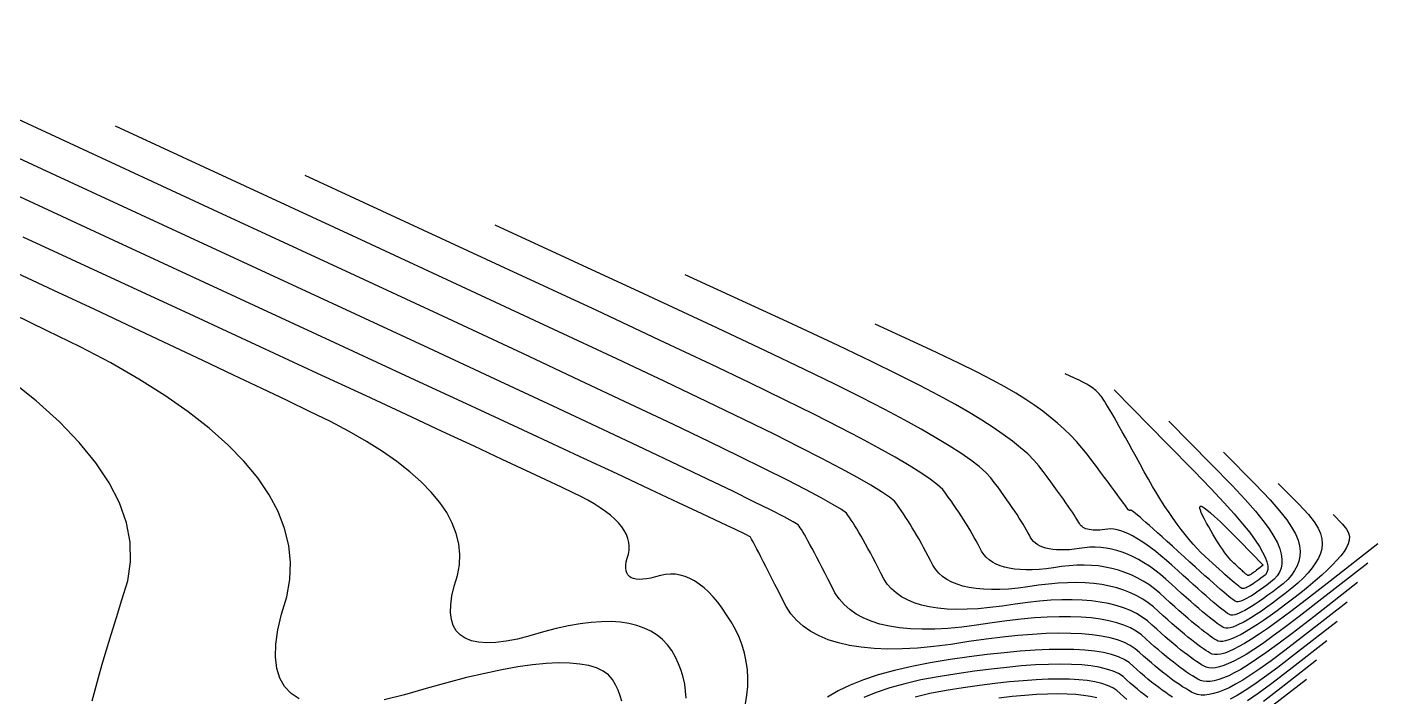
# Model space of a CAD drawing. Header units: inches. Extents: x 1412622.3 to 1412714.6, y 4931530.8 to 4931588.5.
# Drawn here: x 1412683.55 to 1412714.64, y 4931559.84 to 4931575.26 of the extents above; entities that cross this region are included whole.
import ezdxf

# ---------------------------------------------------------------- set-up
doc = ezdxf.new("R2010")
doc.units = ezdxf.units.IN
doc.header["$MEASUREMENT"] = 0

msp = doc.modelspace()

# ---------------------------------------------------------------- linework, layer by layer
for points in [[(1412714.174, 4931562.472), (1412713.167, 4931561.687), (1412712.666, 4931561.301), (1412712.336, 4931561.053), (1412712.064, 4931560.855), (1412711.851, 4931560.708), (1412711.659, 4931560.582), (1412711.488, 4931560.477), (1412711.338, 4931560.394), (1412711.21, 4931560.331), (1412711.09, 4931560.281), (1412710.979, 4931560.242), (1412710.877, 4931560.215), (1412710.783, 4931560.199), (1412710.699, 4931560.195), (1412710.623, 4931560.203), (1412710.556, 4931560.222), (1412710.498, 4931560.253), (1412710.437, 4931560.287), (1412710.374, 4931560.326), (1412710.307, 4931560.368), (1412710.238, 4931560.415), (1412710.167, 4931560.465), (1412710.092, 4931560.519), (1412710.015, 4931560.577), (1412709.935, 4931560.639), (1412709.853, 4931560.704), (1412709.767, 4931560.774), (1412709.679, 4931560.847), (1412709.589, 4931560.924), (1412709.495, 4931561.005), (1412709.399, 4931561.09), (1412709.3, 4931561.179), (1412709.199, 4931561.272), (1412709.081, 4931561.355), (1412708.948, 4931561.429), (1412708.798, 4931561.494), (1412708.633, 4931561.549), (1412708.452, 4931561.596), (1412708.255, 4931561.633), (1412708.042, 4931561.66), (1412707.813, 4931561.679), (1412707.568, 4931561.688), (1412707.307, 4931561.688), (1412707.03, 4931561.678), (1412706.737, 4931561.659), (1412706.429, 4931561.631), (1412706.104, 4931561.594), (1412705.763, 4931561.547), (1412705.407, 4931561.492), (1412705.068, 4931561.449), (1412704.746, 4931561.419), (1412704.442, 4931561.403), (1412704.155, 4931561.4), (1412703.885, 4931561.41), (1412703.633, 4931561.434), (1412703.398, 4931561.47), (1412703.181, 4931561.52), (1412702.981, 4931561.583), (1412702.798, 4931561.66), (1412702.633, 4931561.749), (1412702.485, 4931561.852), (1412702.354, 4931561.968), (1412702.241, 4931562.097), (1412702.145, 4931562.239), (1412702.067, 4931562.395), (1412701.992, 4931562.543), (1412701.921, 4931562.682), (1412701.853, 4931562.814), (1412701.789, 4931562.938), (1412701.729, 4931563.053), (1412701.672, 4931563.161), (1412701.619, 4931563.261), (1412701.569, 4931563.353), (1412701.523, 4931563.437), (1412701.48, 4931563.512), (1412701.442, 4931563.58), (1412701.406, 4931563.64), (1412701.375, 4931563.692), (1412701.347, 4931563.736), (1412701.322, 4931563.772), (1412701.301, 4931563.8), (1412701.187, 4931563.871), (1412700.979, 4931563.983), (1412700.677, 4931564.138), (1412700.282, 4931564.334), (1412699.792, 4931564.573), (1412699.21, 4931564.854), (1412698.533, 4931565.178), (1412697.763, 4931565.543), (1412696.805, 4931565.995), (1412695.657, 4931566.532), (1412694.321, 4931567.156), (1412692.797, 4931567.866), (1412690.799, 4931568.794), (1412688.328, 4931569.939), (1412684.528, 4931571.698), (1412676.837, 4931575.256)], [(1412714.409, 4931562.917), (1412713.355, 4931562.096), (1412712.832, 4931561.691), (1412712.487, 4931561.431), (1412712.204, 4931561.223), (1412711.983, 4931561.067), (1412711.785, 4931560.934), (1412711.609, 4931560.822), (1412711.457, 4931560.733), (1412711.327, 4931560.665), (1412711.207, 4931560.609), (1412711.097, 4931560.566), (1412710.996, 4931560.534), (1412710.906, 4931560.513), (1412710.825, 4931560.505), (1412710.754, 4931560.509), (1412710.693, 4931560.524), (1412710.641, 4931560.551), (1412710.586, 4931560.583), (1412710.528, 4931560.619), (1412710.466, 4931560.66), (1412710.4, 4931560.705), (1412710.331, 4931560.754), (1412710.259, 4931560.808), (1412710.183, 4931560.866), (1412710.103, 4931560.929), (1412710.02, 4931560.997), (1412709.933, 4931561.068), (1412709.843, 4931561.144), (1412709.75, 4931561.225), (1412709.652, 4931561.31), (1412709.552, 4931561.399), (1412709.447, 4931561.493), (1412709.339, 4931561.592), (1412709.22, 4931561.681), (1412709.088, 4931561.761), (1412708.945, 4931561.832), (1412708.789, 4931561.894), (1412708.622, 4931561.947), (1412708.443, 4931561.991), (1412708.252, 4931562.026), (1412708.049, 4931562.052), (1412707.834, 4931562.069), (1412707.607, 4931562.077), (1412707.369, 4931562.075), (1412707.118, 4931562.065), (1412706.856, 4931562.045), (1412706.582, 4931562.017), (1412706.296, 4931561.979), (1412705.998, 4931561.932), (1412705.714, 4931561.897), (1412705.445, 4931561.872), (1412705.191, 4931561.858), (1412704.951, 4931561.856), (1412704.725, 4931561.864), (1412704.515, 4931561.884), (1412704.318, 4931561.915), (1412704.136, 4931561.956), (1412703.969, 4931562.009), (1412703.816, 4931562.073), (1412703.678, 4931562.148), (1412703.555, 4931562.234), (1412703.445, 4931562.33), (1412703.351, 4931562.438), (1412703.271, 4931562.558), (1412703.205, 4931562.688), (1412703.141, 4931562.813), (1412703.079, 4931562.932), (1412703.019, 4931563.047), (1412702.961, 4931563.157), (1412702.905, 4931563.261), (1412702.851, 4931563.36), (1412702.798, 4931563.455), (1412702.748, 4931563.544), (1412702.699, 4931563.628), (1412702.652, 4931563.707), (1412702.607, 4931563.78), (1412702.564, 4931563.849), (1412702.522, 4931563.912), (1412702.483, 4931563.971), (1412702.445, 4931564.024), (1412702.41, 4931564.072), (1412702.294, 4931564.155), (1412702.1, 4931564.273), (1412701.825, 4931564.425), (1412701.471, 4931564.613), (1412701.038, 4931564.835), (1412700.525, 4931565.092), (1412699.933, 4931565.384), (1412699.261, 4931565.711), (1412698.427, 4931566.11), (1412697.433, 4931566.582), (1412696.277, 4931567.126), (1412694.96, 4931567.744), (1412693.236, 4931568.547), (1412691.105, 4931569.537), (1412687.833, 4931571.053), (1412681.209, 4931574.116)], [(1412714.645, 4931563.363), (1412713.543, 4931562.504), (1412712.997, 4931562.082), (1412712.638, 4931561.809), (1412712.344, 4931561.591), (1412712.115, 4931561.427), (1412711.911, 4931561.286), (1412711.731, 4931561.168), (1412711.575, 4931561.072), (1412711.444, 4931560.999), (1412711.324, 4931560.938), (1412711.214, 4931560.889), (1412711.116, 4931560.852), (1412711.028, 4931560.828), (1412710.951, 4931560.815), (1412710.885, 4931560.815), (1412710.829, 4931560.826), (1412710.785, 4931560.85), (1412710.736, 4931560.879), (1412710.682, 4931560.912), (1412710.625, 4931560.951), (1412710.563, 4931560.995), (1412710.496, 4931561.043), (1412710.426, 4931561.097), (1412710.351, 4931561.156), (1412710.271, 4931561.22), (1412710.188, 4931561.289), (1412710.1, 4931561.363), (1412710.007, 4931561.442), (1412709.91, 4931561.526), (1412709.809, 4931561.615), (1412709.704, 4931561.709), (1412709.594, 4931561.808), (1412709.48, 4931561.912), (1412709.358, 4931562.007), (1412709.229, 4931562.093), (1412709.091, 4931562.171), (1412708.946, 4931562.24), (1412708.792, 4931562.299), (1412708.631, 4931562.35), (1412708.462, 4931562.392), (1412708.285, 4931562.426), (1412708.101, 4931562.45), (1412707.908, 4931562.466), (1412707.708, 4931562.472), (1412707.5, 4931562.47), (1412707.284, 4931562.459), (1412707.06, 4931562.439), (1412706.828, 4931562.411), (1412706.588, 4931562.373), (1412706.36, 4931562.344), (1412706.144, 4931562.325), (1412705.94, 4931562.314), (1412705.747, 4931562.312), (1412705.566, 4931562.318), (1412705.396, 4931562.334), (1412705.238, 4931562.359), (1412705.092, 4931562.392), (1412704.958, 4931562.435), (1412704.835, 4931562.486), (1412704.724, 4931562.546), (1412704.624, 4931562.615), (1412704.536, 4931562.693), (1412704.46, 4931562.78), (1412704.396, 4931562.876), (1412704.343, 4931562.98), (1412704.291, 4931563.083), (1412704.238, 4931563.183), (1412704.186, 4931563.28), (1412704.134, 4931563.376), (1412704.082, 4931563.469), (1412704.03, 4931563.56), (1412703.978, 4931563.649), (1412703.926, 4931563.735), (1412703.875, 4931563.819), (1412703.823, 4931563.901), (1412703.772, 4931563.98), (1412703.721, 4931564.058), (1412703.67, 4931564.133), (1412703.619, 4931564.205), (1412703.568, 4931564.276), (1412703.518, 4931564.344), (1412703.402, 4931564.44), (1412703.22, 4931564.563), (1412702.973, 4931564.713), (1412702.661, 4931564.891), (1412702.283, 4931565.097), (1412701.84, 4931565.33), (1412701.332, 4931565.59), (1412700.758, 4931565.878), (1412700.05, 4931566.225), (1412699.208, 4931566.631), (1412698.232, 4931567.097), (1412697.122, 4931567.621), (1412695.673, 4931568.3), (1412693.883, 4931569.134), (1412691.137, 4931570.407), (1412685.582, 4931572.977)], [(1412713.938, 4931562.026), (1412712.979, 4931561.278), (1412712.501, 4931560.911), (1412712.185, 4931560.675), (1412711.924, 4931560.487), (1412711.719, 4931560.348), (1412711.533, 4931560.23), (1412711.366, 4931560.132), (1412711.219, 4931560.054), (1412711.092, 4931559.998), (1412710.973, 4931559.953), (1412710.861, 4931559.919), (1412710.757, 4931559.896), (1412710.661, 4931559.885), (1412710.573, 4931559.885), (1412710.492, 4931559.897), (1412710.42, 4931559.92), (1412710.355, 4931559.954), (1412710.288, 4931559.992), (1412710.219, 4931560.033), (1412710.149, 4931560.077), (1412710.076, 4931560.125), (1412710.002, 4931560.176), (1412709.925, 4931560.23), (1412709.847, 4931560.287), (1412709.767, 4931560.348), (1412709.685, 4931560.412), (1412709.601, 4931560.479), (1412709.515, 4931560.55), (1412709.428, 4931560.623), (1412709.338, 4931560.7), (1412709.246, 4931560.781), (1412709.153, 4931560.865), (1412709.058, 4931560.951), (1412708.942, 4931561.029), (1412708.807, 4931561.097), (1412708.652, 4931561.155), (1412708.477, 4931561.204), (1412708.282, 4931561.244), (1412708.066, 4931561.274), (1412707.831, 4931561.294), (1412707.576, 4931561.305), (1412707.301, 4931561.307), (1412707.006, 4931561.299), (1412706.691, 4931561.281), (1412706.356, 4931561.254), (1412706.001, 4931561.217), (1412705.626, 4931561.171), (1412705.231, 4931561.116), (1412704.816, 4931561.051), (1412704.422, 4931561.001), (1412704.047, 4931560.967), (1412703.693, 4931560.948), (1412703.359, 4931560.944), (1412703.045, 4931560.956), (1412702.752, 4931560.984), (1412702.478, 4931561.026), (1412702.225, 4931561.084), (1412701.992, 4931561.158), (1412701.78, 4931561.247), (1412701.587, 4931561.351), (1412701.415, 4931561.47), (1412701.263, 4931561.605), (1412701.131, 4931561.756), (1412701.02, 4931561.921), (1412700.929, 4931562.102), (1412700.843, 4931562.273), (1412700.762, 4931562.432), (1412700.687, 4931562.581), (1412700.617, 4931562.719), (1412700.552, 4931562.846), (1412700.493, 4931562.962), (1412700.439, 4931563.067), (1412700.39, 4931563.162), (1412700.347, 4931563.245), (1412700.309, 4931563.318), (1412700.276, 4931563.38), (1412700.249, 4931563.432), (1412700.227, 4931563.472), (1412700.211, 4931563.502), (1412700.199, 4931563.521), (1412700.193, 4931563.529), (1412700.08, 4931563.586), (1412699.858, 4931563.693), (1412699.529, 4931563.85), (1412699.092, 4931564.056), (1412698.547, 4931564.312), (1412697.894, 4931564.617), (1412697.134, 4931564.972), (1412696.266, 4931565.376), (1412695.182, 4931565.88), (1412693.882, 4931566.483), (1412692.366, 4931567.186), (1412690.634, 4931567.988), (1412688.362, 4931569.04), (1412685.55, 4931570.342), (1412681.224, 4931572.344)], [(1412713.61, 4931564.039), (1412713.825, 4931563.821), (1412713.92, 4931563.704), (1412713.965, 4931563.615), (1412713.986, 4931563.531), (1412713.981, 4931563.451), (1412713.959, 4931563.367), (1412713.919, 4931563.279), (1412713.863, 4931563.187), (1412713.789, 4931563.092), (1412713.701, 4931562.989), (1412713.598, 4931562.88), (1412713.48, 4931562.765), (1412713.349, 4931562.643), (1412713.202, 4931562.515), (1412713.041, 4931562.379), (1412712.866, 4931562.238), (1412712.675, 4931562.09), (1412712.495, 4931561.952), (1412712.324, 4931561.825), (1412712.162, 4931561.708), (1412712.01, 4931561.602), (1412711.868, 4931561.506), (1412711.735, 4931561.421), (1412711.611, 4931561.346), (1412711.497, 4931561.282), (1412711.393, 4931561.229), (1412711.298, 4931561.186), (1412711.212, 4931561.153), (1412711.136, 4931561.131), (1412711.07, 4931561.12), (1412711.013, 4931561.119), (1412710.966, 4931561.128), (1412710.928, 4931561.148), (1412710.885, 4931561.174), (1412710.837, 4931561.205), (1412710.783, 4931561.242), (1412710.725, 4931561.285), (1412710.661, 4931561.333), (1412710.592, 4931561.386), (1412710.518, 4931561.446), (1412710.439, 4931561.511), (1412710.355, 4931561.581), (1412710.266, 4931561.657), (1412710.171, 4931561.739), (1412710.071, 4931561.826), (1412709.967, 4931561.919), (1412709.857, 4931562.018), (1412709.741, 4931562.122), (1412709.621, 4931562.232), (1412709.497, 4931562.333), (1412709.369, 4931562.426), (1412709.237, 4931562.509), (1412709.102, 4931562.585), (1412708.962, 4931562.651), (1412708.819, 4931562.709), (1412708.672, 4931562.758), (1412708.522, 4931562.799), (1412708.367, 4931562.831), (1412708.209, 4931562.855), (1412708.047, 4931562.869), (1412707.881, 4931562.876), (1412707.711, 4931562.873), (1412707.537, 4931562.862), (1412707.36, 4931562.842), (1412707.179, 4931562.814), (1412707.007, 4931562.792), (1412706.843, 4931562.777), (1412706.688, 4931562.769), (1412706.543, 4931562.767), (1412706.406, 4931562.773), (1412706.277, 4931562.784), (1412706.158, 4931562.803), (1412706.048, 4931562.828), (1412705.946, 4931562.86), (1412705.853, 4931562.899), (1412705.769, 4931562.945), (1412705.694, 4931562.997), (1412705.628, 4931563.056), (1412705.57, 4931563.121), (1412705.521, 4931563.194), (1412705.481, 4931563.273), (1412705.44, 4931563.352), (1412705.397, 4931563.433), (1412705.352, 4931563.513), (1412705.306, 4931563.595), (1412705.258, 4931563.677), (1412705.209, 4931563.759), (1412705.158, 4931563.842), (1412705.105, 4931563.926), (1412705.051, 4931564.01), (1412704.995, 4931564.095), (1412704.937, 4931564.18), (1412704.878, 4931564.266), (1412704.818, 4931564.353), (1412704.755, 4931564.44), (1412704.691, 4931564.527), (1412704.626, 4931564.616), (1412704.509, 4931564.724), (1412704.341, 4931564.852), (1412704.122, 4931565.001), (1412703.851, 4931565.17), (1412703.529, 4931565.358), (1412703.156, 4931565.567), (1412702.731, 4931565.796), (1412702.255, 4931566.045), (1412701.673, 4931566.34), (1412700.983, 4931566.681), (1412700.187, 4931567.067), (1412699.285, 4931567.499), (1412698.109, 4931568.054), (1412696.661, 4931568.731), (1412694.441, 4931569.761), (1412689.955, 4931571.837)], [(1412712.35, 4931564.756), (1412712.82, 4931564.281), (1412713.042, 4931564.039), (1412713.173, 4931563.871), (1412713.265, 4931563.725), (1412713.319, 4931563.601), (1412713.351, 4931563.481), (1412713.362, 4931563.365), (1412713.352, 4931563.253), (1412713.32, 4931563.145), (1412713.273, 4931563.036), (1412713.21, 4931562.924), (1412713.132, 4931562.811), (1412713.038, 4931562.697), (1412712.928, 4931562.58), (1412712.803, 4931562.462), (1412712.663, 4931562.342), (1412712.507, 4931562.22), (1412712.358, 4931562.107), (1412712.218, 4931562.002), (1412712.085, 4931561.907), (1412711.96, 4931561.819), (1412711.843, 4931561.741), (1412711.734, 4931561.671), (1412711.632, 4931561.61), (1412711.539, 4931561.557), (1412711.453, 4931561.513), (1412711.375, 4931561.478), (1412711.305, 4931561.451), (1412711.242, 4931561.433), (1412711.188, 4931561.423), (1412711.141, 4931561.423), (1412711.102, 4931561.43), (1412711.071, 4931561.447), (1412711.034, 4931561.47), (1412710.991, 4931561.498), (1412710.942, 4931561.533), (1412710.887, 4931561.575), (1412710.826, 4931561.622), (1412710.759, 4931561.676), (1412710.686, 4931561.735), (1412710.607, 4931561.801), (1412710.523, 4931561.874), (1412710.432, 4931561.952), (1412710.335, 4931562.037), (1412710.232, 4931562.127), (1412710.124, 4931562.224), (1412710.009, 4931562.327), (1412709.889, 4931562.437), (1412709.762, 4931562.552), (1412709.636, 4931562.659), (1412709.51, 4931562.758), (1412709.384, 4931562.848), (1412709.258, 4931562.93), (1412709.133, 4931563.003), (1412709.008, 4931563.068), (1412708.883, 4931563.125), (1412708.758, 4931563.173), (1412708.634, 4931563.212), (1412708.51, 4931563.244), (1412708.386, 4931563.266), (1412708.262, 4931563.281), (1412708.138, 4931563.287), (1412708.015, 4931563.285), (1412707.892, 4931563.274), (1412707.77, 4931563.254), (1412707.653, 4931563.24), (1412707.542, 4931563.23), (1412707.437, 4931563.224), (1412707.339, 4931563.223), (1412707.246, 4931563.227), (1412707.159, 4931563.235), (1412707.078, 4931563.247), (1412707.003, 4931563.264), (1412706.934, 4931563.286), (1412706.871, 4931563.312), (1412706.815, 4931563.343), (1412706.764, 4931563.379), (1412706.719, 4931563.418), (1412706.68, 4931563.463), (1412706.647, 4931563.512), (1412706.62, 4931563.565), (1412706.589, 4931563.622), (1412706.556, 4931563.683), (1412706.519, 4931563.747), (1412706.478, 4931563.814), (1412706.435, 4931563.885), (1412706.388, 4931563.959), (1412706.337, 4931564.036), (1412706.284, 4931564.117), (1412706.227, 4931564.201), (1412706.166, 4931564.289), (1412706.103, 4931564.38), (1412706.035, 4931564.475), (1412705.965, 4931564.573), (1412705.891, 4931564.674), (1412705.814, 4931564.779), (1412705.734, 4931564.887), (1412705.616, 4931565.008), (1412705.462, 4931565.142), (1412705.27, 4931565.289), (1412705.041, 4931565.448), (1412704.774, 4931565.62), (1412704.471, 4931565.805), (1412704.13, 4931566.002), (1412703.753, 4931566.213), (1412703.295, 4931566.455), (1412702.759, 4931566.73), (1412702.143, 4931567.037), (1412701.448, 4931567.377), (1412700.546, 4931567.807), (1412699.439, 4931568.328), (1412697.746, 4931569.116), (1412694.327, 4931570.697)], [(1412700.083, 4931559.682), (1412700.118, 4931559.883), (1412700.137, 4931560.081), (1412700.141, 4931560.276), (1412700.131, 4931560.469), (1412700.105, 4931560.659), (1412700.065, 4931560.847), (1412700.01, 4931561.031), (1412699.939, 4931561.214), (1412699.854, 4931561.393), (1412699.754, 4931561.57), (1412699.652, 4931561.734), (1412699.55, 4931561.885), (1412699.447, 4931562.022), (1412699.343, 4931562.146), (1412699.238, 4931562.257), (1412699.132, 4931562.355), (1412699.024, 4931562.44), (1412698.916, 4931562.511), (1412698.807, 4931562.569), (1412698.697, 4931562.614), (1412698.586, 4931562.645), (1412698.474, 4931562.664), (1412698.361, 4931562.669), (1412698.247, 4931562.661), (1412698.132, 4931562.639), (1412698.016, 4931562.605), (1412697.909, 4931562.578), (1412697.811, 4931562.56), (1412697.722, 4931562.549), (1412697.643, 4931562.546), (1412697.572, 4931562.551), (1412697.51, 4931562.564), (1412697.458, 4931562.584), (1412697.414, 4931562.613), (1412697.38, 4931562.649), (1412697.354, 4931562.694), (1412697.338, 4931562.746), (1412697.33, 4931562.806), (1412697.332, 4931562.874), (1412697.343, 4931562.95), (1412697.363, 4931563.034), (1412697.392, 4931563.126), (1412697.408, 4931563.218), (1412697.411, 4931563.308), (1412697.402, 4931563.399), (1412697.38, 4931563.489), (1412697.345, 4931563.579), (1412697.297, 4931563.668), (1412697.237, 4931563.757), (1412697.163, 4931563.846), (1412697.077, 4931563.934), (1412696.979, 4931564.021), (1412696.867, 4931564.109), (1412696.743, 4931564.196), (1412696.606, 4931564.282), (1412696.456, 4931564.368), (1412696.294, 4931564.454), (1412696.118, 4931564.539), (1412695.85, 4931564.667), (1412695.488, 4931564.838), (1412695.032, 4931565.052), (1412694.483, 4931565.309), (1412693.841, 4931565.609), (1412693.105, 4931565.952), (1412692.276, 4931566.338), (1412691.354, 4931566.767), (1412690.234, 4931567.287), (1412688.916, 4931567.898), (1412687.4, 4931568.601), (1412685.687, 4931569.394), (1412683.463, 4931570.424)], [(1412698.718, 4931559.813), (1412698.709, 4931559.976), (1412698.688, 4931560.137), (1412698.653, 4931560.295), (1412698.607, 4931560.451), (1412698.547, 4931560.605), (1412698.475, 4931560.757), (1412698.39, 4931560.907), (1412698.292, 4931561.041), (1412698.179, 4931561.161), (1412698.052, 4931561.265), (1412697.911, 4931561.354), (1412697.756, 4931561.428), (1412697.587, 4931561.487), (1412697.404, 4931561.531), (1412697.207, 4931561.56), (1412696.996, 4931561.574), (1412696.771, 4931561.572), (1412696.532, 4931561.556), (1412696.279, 4931561.524), (1412696.012, 4931561.477), (1412695.73, 4931561.415), (1412695.435, 4931561.338), (1412695.126, 4931561.246), (1412694.841, 4931561.175), (1412694.58, 4931561.125), (1412694.343, 4931561.097), (1412694.13, 4931561.089), (1412693.942, 4931561.102), (1412693.777, 4931561.136), (1412693.637, 4931561.191), (1412693.521, 4931561.268), (1412693.429, 4931561.365), (1412693.361, 4931561.484), (1412693.317, 4931561.623), (1412693.298, 4931561.784), (1412693.302, 4931561.965), (1412693.331, 4931562.168), (1412693.384, 4931562.392), (1412693.461, 4931562.636), (1412693.504, 4931562.88), (1412693.513, 4931563.123), (1412693.488, 4931563.364), (1412693.429, 4931563.604), (1412693.336, 4931563.844), (1412693.209, 4931564.082), (1412693.048, 4931564.319), (1412692.852, 4931564.555), (1412692.623, 4931564.79), (1412692.36, 4931565.024), (1412692.063, 4931565.257), (1412691.731, 4931565.488), (1412691.366, 4931565.719), (1412690.967, 4931565.948), (1412690.533, 4931566.177), (1412690.066, 4931566.404), (1412689.538, 4931566.659), (1412688.951, 4931566.94), (1412688.303, 4931567.249), (1412687.596, 4931567.584), (1412686.828, 4931567.947), (1412686.001, 4931568.337), (1412685.113, 4931568.753), (1412684.166, 4931569.197), (1412683.069, 4931569.709)], [(1412711.091, 4931565.473), (1412711.814, 4931564.741), (1412712.163, 4931564.374), (1412712.38, 4931564.127), (1412712.545, 4931563.92), (1412712.657, 4931563.751), (1412712.744, 4931563.595), (1412712.805, 4931563.451), (1412712.841, 4931563.319), (1412712.852, 4931563.199), (1412712.845, 4931563.082), (1412712.823, 4931562.968), (1412712.783, 4931562.858), (1412712.727, 4931562.75), (1412712.655, 4931562.646), (1412712.566, 4931562.544), (1412712.46, 4931562.446), (1412712.338, 4931562.35), (1412712.222, 4931562.262), (1412712.112, 4931562.18), (1412712.008, 4931562.105), (1412711.91, 4931562.037), (1412711.819, 4931561.975), (1412711.733, 4931561.921), (1412711.654, 4931561.873), (1412711.58, 4931561.831), (1412711.513, 4931561.797), (1412711.452, 4931561.769), (1412711.397, 4931561.748), (1412711.348, 4931561.734), (1412711.306, 4931561.727), (1412711.269, 4931561.726), (1412711.239, 4931561.732), (1412711.214, 4931561.745), (1412711.183, 4931561.765), (1412711.145, 4931561.791), (1412711.101, 4931561.825), (1412711.049, 4931561.865), (1412710.991, 4931561.911), (1412710.926, 4931561.965), (1412710.854, 4931562.025), (1412710.775, 4931562.092), (1412710.69, 4931562.166), (1412710.598, 4931562.247), (1412710.499, 4931562.334), (1412710.393, 4931562.428), (1412710.281, 4931562.529), (1412710.162, 4931562.637), (1412710.036, 4931562.751), (1412709.903, 4931562.872), (1412709.774, 4931562.985), (1412709.65, 4931563.09), (1412709.53, 4931563.186), (1412709.414, 4931563.275), (1412709.303, 4931563.355), (1412709.196, 4931563.427), (1412709.093, 4931563.491), (1412708.994, 4931563.546), (1412708.9, 4931563.593), (1412708.81, 4931563.633), (1412708.725, 4931563.664), (1412708.643, 4931563.686), (1412708.566, 4931563.701), (1412708.493, 4931563.707), (1412708.425, 4931563.705), (1412708.36, 4931563.695), (1412708.299, 4931563.688), (1412708.241, 4931563.682), (1412708.186, 4931563.679), (1412708.134, 4931563.679), (1412708.086, 4931563.681), (1412708.04, 4931563.685), (1412707.998, 4931563.691), (1412707.959, 4931563.7), (1412707.923, 4931563.712), (1412707.89, 4931563.726), (1412707.86, 4931563.742), (1412707.833, 4931563.76), (1412707.81, 4931563.781), (1412707.789, 4931563.804), (1412707.772, 4931563.83), (1412707.758, 4931563.858), (1412707.739, 4931563.892), (1412707.714, 4931563.933), (1412707.685, 4931563.98), (1412707.651, 4931564.033), (1412707.611, 4931564.092), (1412707.567, 4931564.158), (1412707.517, 4931564.23), (1412707.462, 4931564.308), (1412707.403, 4931564.393), (1412707.338, 4931564.483), (1412707.268, 4931564.58), (1412707.193, 4931564.683), (1412707.113, 4931564.793), (1412707.028, 4931564.909), (1412706.937, 4931565.031), (1412706.842, 4931565.159), (1412706.724, 4931565.293), (1412706.582, 4931565.432), (1412706.418, 4931565.576), (1412706.23, 4931565.726), (1412706.02, 4931565.882), (1412705.786, 4931566.042), (1412705.53, 4931566.209), (1412705.25, 4931566.38), (1412704.918, 4931566.57), (1412704.534, 4931566.78), (1412704.098, 4931567.008), (1412703.61, 4931567.254), (1412702.983, 4931567.56), (1412702.217, 4931567.925), (1412701.05, 4931568.47), (1412698.7, 4931569.557)], [(1412689.816, 4931559.799), (1412689.627, 4931559.923), (1412689.478, 4931560.081), (1412689.368, 4931560.273), (1412689.297, 4931560.5), (1412689.265, 4931560.761), (1412689.273, 4931561.056), (1412689.319, 4931561.385), (1412689.405, 4931561.749), (1412689.531, 4931562.147), (1412689.6, 4931562.543), (1412689.615, 4931562.937), (1412689.574, 4931563.329), (1412689.478, 4931563.72), (1412689.327, 4931564.109), (1412689.121, 4931564.496), (1412688.859, 4931564.881), (1412688.542, 4931565.265), (1412688.169, 4931565.646), (1412687.741, 4931566.026), (1412687.258, 4931566.405), (1412686.72, 4931566.781), (1412686.126, 4931567.156), (1412685.477, 4931567.529), (1412684.773, 4931567.9), (1412684.013, 4931568.269), (1412683.227, 4931568.65)], [(1412709.831, 4931566.19), (1412710.808, 4931565.201), (1412711.285, 4931564.709), (1412711.588, 4931564.383), (1412711.825, 4931564.114), (1412711.996, 4931563.901), (1412712.137, 4931563.709), (1412712.248, 4931563.537), (1412712.33, 4931563.385), (1412712.383, 4931563.253), (1412712.418, 4931563.129), (1412712.435, 4931563.012), (1412712.434, 4931562.904), (1412712.417, 4931562.804), (1412712.381, 4931562.711), (1412712.328, 4931562.626), (1412712.257, 4931562.55), (1412712.169, 4931562.481), (1412712.085, 4931562.417), (1412712.006, 4931562.358), (1412711.931, 4931562.304), (1412711.86, 4931562.254), (1412711.794, 4931562.21), (1412711.732, 4931562.17), (1412711.675, 4931562.136), (1412711.622, 4931562.106), (1412711.573, 4931562.081), (1412711.529, 4931562.061), (1412711.49, 4931562.046), (1412711.454, 4931562.036), (1412711.424, 4931562.031), (1412711.397, 4931562.03), (1412711.375, 4931562.035), (1412711.358, 4931562.044), (1412711.332, 4931562.061), (1412711.3, 4931562.085), (1412711.259, 4931562.116), (1412711.211, 4931562.155), (1412711.156, 4931562.201), (1412711.093, 4931562.254), (1412711.022, 4931562.315), (1412710.944, 4931562.383), (1412710.858, 4931562.458), (1412710.764, 4931562.541), (1412710.663, 4931562.631), (1412710.554, 4931562.729), (1412710.438, 4931562.834), (1412710.314, 4931562.946), (1412710.183, 4931563.065), (1412710.044, 4931563.192), (1412709.913, 4931563.311), (1412709.79, 4931563.422), (1412709.676, 4931563.525), (1412709.571, 4931563.62), (1412709.473, 4931563.707), (1412709.384, 4931563.786), (1412709.303, 4931563.857), (1412709.231, 4931563.92), (1412709.167, 4931563.975), (1412709.111, 4931564.022), (1412709.063, 4931564.061), (1412709.024, 4931564.092), (1412708.993, 4931564.115), (1412708.971, 4931564.13), (1412708.957, 4931564.137), (1412708.951, 4931564.136), (1412708.945, 4931564.135), (1412708.94, 4931564.135), (1412708.935, 4931564.134), (1412708.93, 4931564.134), (1412708.926, 4931564.135), (1412708.922, 4931564.135), (1412708.918, 4931564.136), (1412708.914, 4931564.136), (1412708.911, 4931564.137), (1412708.908, 4931564.139), (1412708.905, 4931564.14), (1412708.903, 4931564.142), (1412708.901, 4931564.144), (1412708.899, 4931564.146), (1412708.897, 4931564.148), (1412708.896, 4931564.151), (1412708.888, 4931564.162), (1412708.873, 4931564.183), (1412708.851, 4931564.213), (1412708.823, 4931564.252), (1412708.788, 4931564.3), (1412708.746, 4931564.357), (1412708.697, 4931564.424), (1412708.641, 4931564.499), (1412708.578, 4931564.584), (1412708.509, 4931564.677), (1412708.433, 4931564.78), (1412708.35, 4931564.892), (1412708.26, 4931565.013), (1412708.164, 4931565.143), (1412708.06, 4931565.283), (1412707.95, 4931565.431), (1412707.831, 4931565.577), (1412707.703, 4931565.722), (1412707.566, 4931565.864), (1412707.42, 4931566.005), (1412707.265, 4931566.143), (1412707.102, 4931566.28), (1412706.929, 4931566.415), (1412706.747, 4931566.547), (1412706.541, 4931566.686), (1412706.31, 4931566.829), (1412706.054, 4931566.978), (1412705.773, 4931567.132), (1412705.42, 4931567.314), (1412704.995, 4931567.523), (1412704.355, 4931567.825), (1412703.073, 4931568.418)], [(1412685.05, 4931559.756), (1412685.118, 4931560.009), (1412685.195, 4931560.288), (1412685.282, 4931560.593), (1412685.38, 4931560.925), (1412685.487, 4931561.282), (1412685.605, 4931561.666), (1412685.732, 4931562.077), (1412685.87, 4931562.513), (1412685.933, 4931562.954), (1412685.922, 4931563.4), (1412685.836, 4931563.851), (1412685.676, 4931564.306), (1412685.442, 4931564.766), (1412685.133, 4931565.231), (1412684.751, 4931565.7), (1412684.293, 4931566.174), (1412683.762, 4931566.653), (1412683.156, 4931567.136)], [(1412708.572, 4931566.907), (1412709.803, 4931565.661), (1412710.407, 4931565.044), (1412710.795, 4931564.639), (1412711.104, 4931564.308), (1412711.334, 4931564.052), (1412711.53, 4931563.823), (1412711.692, 4931563.623), (1412711.82, 4931563.451), (1412711.914, 4931563.306), (1412711.99, 4931563.175), (1412712.047, 4931563.056), (1412712.086, 4931562.95), (1412712.106, 4931562.857), (1412712.107, 4931562.777), (1412712.09, 4931562.709), (1412712.054, 4931562.654), (1412712, 4931562.611), (1412711.949, 4931562.572), (1412711.9, 4931562.536), (1412711.853, 4931562.502), (1412711.81, 4931562.472), (1412711.769, 4931562.445), (1412711.731, 4931562.42), (1412711.696, 4931562.399), (1412711.663, 4931562.381), (1412711.634, 4931562.365), (1412711.607, 4931562.353), (1412711.582, 4931562.344), (1412711.56, 4931562.337), (1412711.541, 4931562.334), (1412711.525, 4931562.334), (1412711.512, 4931562.337), (1412711.501, 4931562.342), (1412711.485, 4931562.353), (1412711.464, 4931562.368), (1412711.439, 4931562.388), (1412711.408, 4931562.413), (1412711.373, 4931562.442), (1412711.333, 4931562.476), (1412711.288, 4931562.515), (1412711.237, 4931562.559), (1412711.182, 4931562.607), (1412711.122, 4931562.66), (1412711.058, 4931562.718), (1412710.988, 4931562.781), (1412710.913, 4931562.848), (1412710.834, 4931562.92), (1412710.749, 4931562.997), (1412710.66, 4931563.079), (1412710.57, 4931563.166), (1412710.48, 4931563.26), (1412710.389, 4931563.359), (1412710.298, 4931563.465), (1412710.206, 4931563.576), (1412710.114, 4931563.694), (1412710.022, 4931563.817), (1412709.929, 4931563.947), (1412709.835, 4931564.082), (1412709.741, 4931564.224), (1412709.647, 4931564.371), (1412709.552, 4931564.524), (1412709.457, 4931564.684), (1412709.362, 4931564.849), (1412709.266, 4931565.021), (1412709.169, 4931565.198), (1412709.077, 4931565.366), (1412708.99, 4931565.525), (1412708.908, 4931565.674), (1412708.831, 4931565.814), (1412708.758, 4931565.944), (1412708.69, 4931566.065), (1412708.627, 4931566.177), (1412708.569, 4931566.279), (1412708.515, 4931566.372), (1412708.466, 4931566.456), (1412708.422, 4931566.53), (1412708.383, 4931566.595), (1412708.348, 4931566.65), (1412708.318, 4931566.696), (1412708.293, 4931566.733), (1412708.273, 4931566.761), (1412708.251, 4931566.787), (1412708.228, 4931566.814), (1412708.204, 4931566.84), (1412708.178, 4931566.865), (1412708.151, 4931566.89), (1412708.122, 4931566.914), (1412708.093, 4931566.938), (1412708.061, 4931566.962), (1412708.026, 4931566.986), (1412707.987, 4931567.011), (1412707.943, 4931567.036), (1412707.896, 4931567.063), (1412707.837, 4931567.093), (1412707.766, 4931567.129), (1412707.659, 4931567.179), (1412707.445, 4931567.278)], [(1412712.004, 4931562.877), (1412711.901, 4931562.796), (1412711.85, 4931562.757), (1412711.817, 4931562.731), (1412711.789, 4931562.711), (1412711.768, 4931562.695), (1412711.749, 4931562.682), (1412711.732, 4931562.671), (1412711.717, 4931562.662), (1412711.705, 4931562.655), (1412711.694, 4931562.65), (1412711.684, 4931562.645), (1412711.675, 4931562.641), (1412711.666, 4931562.639), (1412711.659, 4931562.638), (1412711.653, 4931562.638), (1412711.648, 4931562.639), (1412711.644, 4931562.641), (1412711.638, 4931562.645), (1412711.63, 4931562.651), (1412711.621, 4931562.658), (1412711.609, 4931562.667), (1412711.596, 4931562.678), (1412711.581, 4931562.691), (1412711.564, 4931562.706), (1412711.545, 4931562.722), (1412711.525, 4931562.74), (1412711.502, 4931562.76), (1412711.478, 4931562.782), (1412711.452, 4931562.805), (1412711.424, 4931562.831), (1412711.394, 4931562.858), (1412711.362, 4931562.886), (1412711.329, 4931562.917), (1412711.294, 4931562.951), (1412711.258, 4931562.99), (1412711.222, 4931563.032), (1412711.184, 4931563.078), (1412711.145, 4931563.128), (1412711.105, 4931563.182), (1412711.064, 4931563.24), (1412711.022, 4931563.302), (1412710.979, 4931563.368), (1412710.935, 4931563.437), (1412710.89, 4931563.511), (1412710.843, 4931563.588), (1412710.796, 4931563.669), (1412710.748, 4931563.754), (1412710.698, 4931563.843), (1412710.648, 4931563.936), (1412710.607, 4931564.016), (1412710.576, 4931564.084), (1412710.556, 4931564.139), (1412710.545, 4931564.181), (1412710.544, 4931564.211), (1412710.553, 4931564.228), (1412710.572, 4931564.232), (1412710.601, 4931564.223), (1412710.647, 4931564.195), (1412710.709, 4931564.148), (1412710.788, 4931564.081), (1412710.884, 4931563.994), (1412711.017, 4931563.868), (1412711.187, 4931563.701), (1412711.455, 4931563.432), (1412712.004, 4931562.877)], [(1412713.703, 4931561.58), (1412712.791, 4931560.869), (1412712.336, 4931560.52), (1412712.035, 4931560.297), (1412711.785, 4931560.12), (1412711.587, 4931559.989), (1412711.407, 4931559.878), (1412711.245, 4931559.787)], [(1412713.467, 4931561.135), (1412712.603, 4931560.46), (1412712.171, 4931560.13), (1412711.884, 4931559.919), (1412711.645, 4931559.752)], [(1412709.914, 4931559.835), (1412709.837, 4931559.886), (1412709.759, 4931559.941), (1412709.679, 4931559.997), (1412709.599, 4931560.057), (1412709.518, 4931560.119), (1412709.435, 4931560.184), (1412709.351, 4931560.252), (1412709.267, 4931560.323), (1412709.181, 4931560.396), (1412709.094, 4931560.472), (1412709.006, 4931560.55), (1412708.917, 4931560.631), (1412708.805, 4931560.703), (1412708.669, 4931560.765), (1412708.511, 4931560.818), (1412708.329, 4931560.861), (1412708.124, 4931560.894), (1412707.896, 4931560.918), (1412707.645, 4931560.932), (1412707.37, 4931560.936), (1412707.073, 4931560.931), (1412706.752, 4931560.917), (1412706.408, 4931560.893), (1412706.041, 4931560.859), (1412705.651, 4931560.816), (1412705.238, 4931560.763), (1412704.801, 4931560.7), (1412704.341, 4931560.628), (1412703.912, 4931560.546), (1412703.513, 4931560.453), (1412703.144, 4931560.351), (1412702.806, 4931560.238), (1412702.498, 4931560.115), (1412702.221, 4931559.981), (1412701.974, 4931559.837)], [(1412697.242, 4931559.744), (1412697.203, 4931559.871), (1412697.155, 4931559.997), (1412697.096, 4931560.121), (1412697.027, 4931560.243), (1412696.931, 4931560.348), (1412696.807, 4931560.437), (1412696.657, 4931560.508), (1412696.479, 4931560.562), (1412696.275, 4931560.599), (1412696.043, 4931560.619), (1412695.784, 4931560.623), (1412695.498, 4931560.609), (1412695.185, 4931560.578), (1412694.845, 4931560.531), (1412694.478, 4931560.466), (1412694.084, 4931560.384), (1412693.662, 4931560.286), (1412693.214, 4931560.17), (1412692.738, 4931560.037), (1412692.236, 4931559.888), (1412691.772, 4931559.772)], [(1412709.35, 4931559.827), (1412709.269, 4931559.89), (1412709.187, 4931559.955), (1412709.106, 4931560.022), (1412709.024, 4931560.091), (1412708.941, 4931560.162), (1412708.859, 4931560.236), (1412708.776, 4931560.311), (1412708.672, 4931560.378), (1412708.546, 4931560.436), (1412708.398, 4931560.484), (1412708.229, 4931560.524), (1412708.039, 4931560.555), (1412707.827, 4931560.577), (1412707.593, 4931560.591), (1412707.338, 4931560.595), (1412707.061, 4931560.59), (1412706.763, 4931560.577), (1412706.443, 4931560.554), (1412706.102, 4931560.523), (1412705.739, 4931560.483), (1412705.355, 4931560.433), (1412704.949, 4931560.375), (1412704.522, 4931560.308), (1412704.122, 4931560.232), (1412703.751, 4931560.146), (1412703.409, 4931560.05), (1412703.094, 4931559.945), (1412702.808, 4931559.831)], [(1412713.232, 4931560.689), (1412712.415, 4931560.052), (1412712.006, 4931559.74)], [(1412708.867, 4931559.786), (1412708.789, 4931559.853), (1412708.712, 4931559.921), (1412708.635, 4931559.991), (1412708.539, 4931560.053), (1412708.422, 4931560.106), (1412708.286, 4931560.151), (1412708.13, 4931560.188), (1412707.954, 4931560.217), (1412707.758, 4931560.237), (1412707.542, 4931560.249), (1412707.306, 4931560.253), (1412707.05, 4931560.249), (1412706.774, 4931560.237), (1412706.479, 4931560.216), (1412706.163, 4931560.187), (1412705.828, 4931560.15), (1412705.472, 4931560.104), (1412705.097, 4931560.05), (1412704.702, 4931559.988), (1412704.333, 4931559.918), (1412703.99, 4931559.838)], [(1412712.996, 4931560.243), (1412712.227, 4931559.643)], [(1412708.174, 4931559.818), (1412708.03, 4931559.852), (1412707.868, 4931559.878), (1412707.688, 4931559.897), (1412707.49, 4931559.908), (1412707.273, 4931559.912), (1412707.039, 4931559.908), (1412706.785, 4931559.896), (1412706.514, 4931559.877), (1412706.224, 4931559.851), (1412705.916, 4931559.817)]]:
    msp.add_lwpolyline(points)

doc.saveas('drawing.dxf')
